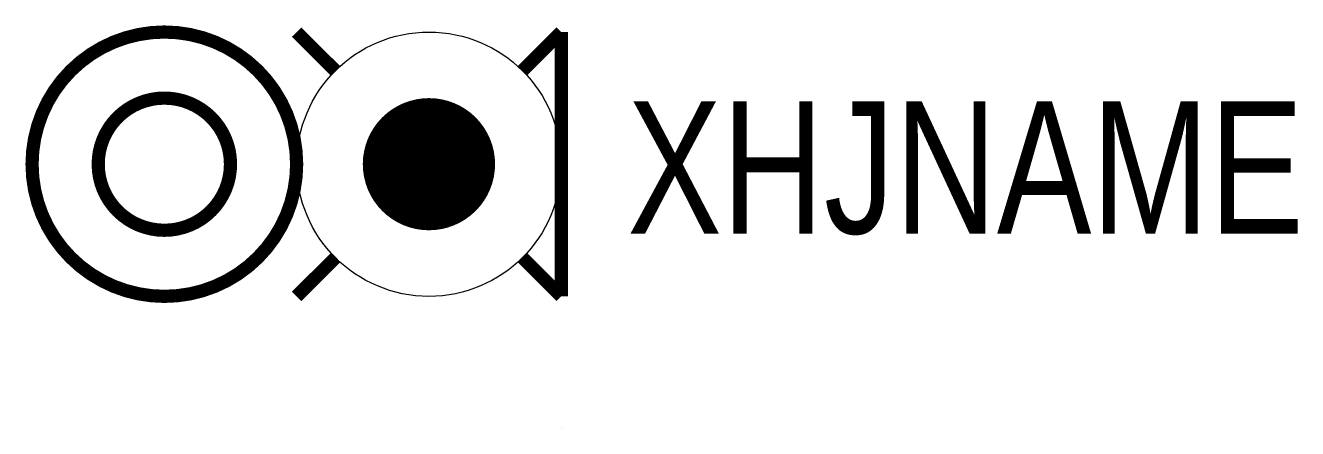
# Model space of a CAD drawing. Header units: millimetres. Extents: x -8.1 to 11.1, y 2 to 8.1.
import ezdxf

# ---------------------------------------------------------------- set-up
doc = ezdxf.new("R2010")
doc.units = ezdxf.units.MM
doc.header["$MEASUREMENT"] = 0

msp = doc.modelspace()

# ---------------------------------------------------------------- linework, layer by layer
msp.add_line((0, 2.001), (0, 1.999))
at = {"color": 7, "const_width": 0.2}
for points in [[(-4, 6, -1), (-8, 6, -1)], [(-5, 6, -1), (-7, 6, -1)]]:
    msp.add_lwpolyline(points, format="xyb", close=True, dxfattribs=at)
at = {"color": 5, "const_width": 0.2}
for points in [[(-4, 8), (-3.414, 7.414)], [(-0.586, 7.414), (0, 8)], [(-4, 4), (-3.414, 4.586)], [(-0.586, 4.586), (0, 4)]]:
    msp.add_lwpolyline(points, dxfattribs=at)
at = {"color": 7, "const_width": 0.2}
msp.add_lwpolyline([(0, 4), (0, 8)], dxfattribs=at)
at = {"color": 5}
msp.add_lwpolyline([(0, 6, -1), (-4, 6, -1)], format="xyb", close=True, dxfattribs=at)
at = {"color": 5, "const_width": 1}
msp.add_lwpolyline([(-1.5, 6, -1), (-2.5, 6, -1)], format="xyb", close=True, dxfattribs=at)

# ---------------------------------------------------------------- texts
at = {"width": 0.8}
msp.add_attdef('XHJNAME', (1, 4.951), 'D1', height=2, dxfattribs=at)

doc.saveas('drawing.dxf')
